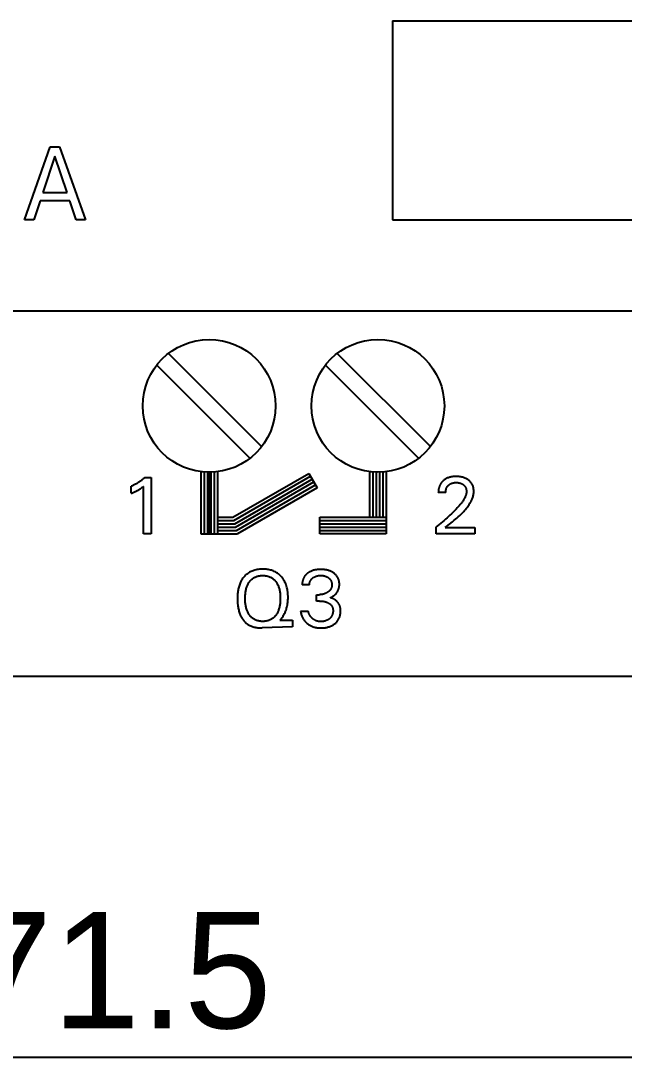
# Model space of a CAD drawing. Extents: x 0 to 420, y 0 to 297.
# Drawn here: x 171.95 to 190.13, y 152.21 to 183.42 of the extents above; entities that cross this region are included whole.
import ezdxf
from ezdxf.enums import TextEntityAlignment as Align

# ---------------------------------------------------------------- set-up
doc = ezdxf.new("R2010")
doc.units = 0
doc.header["$LTSCALE"] = 23.1
doc.layers.add('10000_FRONT', color=7, linetype='CONTINUOUS')
doc.layers.add('10100_DIM_FRONT', color=7, linetype='CONTINUOUS')

msp = doc.modelspace()

# ---------------------------------------------------------------- linework, layer by layer
at = {"layer": '10000_FRONT', "color": 7, "linetype": 'CONTINUOUS'}
for p, q in [((183.148, 183.423), (183.148, 177.423)), ((183.148, 183.423), (204.148, 183.423)), ((172.064, 177.423), (172.84, 179.623)), ((172.84, 179.623), (173.125, 179.623)), ((173.125, 179.623), (173.901, 177.423)), ((172.984, 179.339), (172.622, 178.246)), ((173.347, 178.246), (172.984, 179.339)), ((172.539, 177.996), (172.351, 177.423)), ((173.429, 177.996), (172.539, 177.996)), ((172.622, 178.246), (173.347, 178.246)), ((173.619, 177.423), (173.429, 177.996)), ((172.351, 177.423), (172.064, 177.423)), ((173.901, 177.423), (173.619, 177.423)), ((183.148, 177.423), (204.148, 177.423)), ((207.298, 174.673), (137.798, 174.673)), ((179.207, 170.597), (176.402, 173.402)), ((184.287, 170.597), (181.482, 173.402)), ((176.049, 173.048), (178.853, 170.244)), ((181.129, 173.048), (183.933, 170.244)), ((177.378, 169.838), (177.378, 167.973)), ((177.478, 169.838), (177.478, 167.973)), ((177.578, 169.838), (177.578, 167.973)), ((177.628, 169.838), (177.628, 167.973)), ((177.678, 169.838), (177.678, 167.973)), ((177.778, 169.838), (177.778, 167.973)), ((177.878, 169.838), (177.878, 167.973)), ((182.458, 169.838), (182.458, 168.473)), ((182.558, 169.826), (182.558, 168.473)), ((182.658, 169.826), (182.658, 168.473)), ((182.758, 169.826), (182.758, 168.473)), ((182.858, 169.826), (182.858, 168.473)), ((182.958, 169.838), (182.958, 167.973)), ((175.511, 169.523), (175.494, 169.512)), ((175.527, 169.534), (175.511, 169.523)), ((175.544, 169.546), (175.527, 169.534)), ((175.56, 169.557), (175.544, 169.546)), ((175.577, 169.57), (175.56, 169.557)), ((175.593, 169.582), (175.577, 169.57)), ((175.609, 169.595), (175.593, 169.582)), ((175.624, 169.608), (175.609, 169.595)), ((175.64, 169.621), (175.624, 169.608)), ((175.655, 169.635), (175.64, 169.621)), ((175.67, 169.649), (175.655, 169.635)), ((175.685, 169.663), (175.67, 169.649)), ((175.685, 169.663), (175.878, 169.663)), ((175.878, 169.663), (175.878, 167.973)), ((178.344, 168.473), (180.628, 169.791)), ((178.37, 168.373), (180.678, 169.705)), ((178.397, 168.273), (180.728, 169.618)), ((178.424, 168.173), (180.778, 169.532)), ((180.628, 169.791), (180.878, 169.358)), ((184.621, 169.513), (184.614, 169.504)), ((184.628, 169.521), (184.621, 169.513)), ((184.635, 169.529), (184.628, 169.521)), ((184.642, 169.537), (184.635, 169.529)), ((184.65, 169.545), (184.642, 169.537)), ((184.658, 169.553), (184.65, 169.545)), ((184.665, 169.561), (184.658, 169.553)), ((184.673, 169.568), (184.665, 169.561)), ((184.682, 169.575), (184.673, 169.568)), ((184.688, 169.58), (184.682, 169.575)), ((184.695, 169.586), (184.688, 169.58)), ((184.701, 169.591), (184.695, 169.586)), ((184.722, 169.606), (184.701, 169.591)), ((184.743, 169.619), (184.722, 169.606)), ((184.765, 169.632), (184.743, 169.619)), ((184.788, 169.643), (184.765, 169.632)), ((184.808, 169.652), (184.788, 169.643)), ((184.829, 169.66), (184.808, 169.652)), ((184.85, 169.668), (184.829, 169.66)), ((184.871, 169.674), (184.85, 169.668)), ((184.893, 169.68), (184.871, 169.674)), ((184.915, 169.684), (184.893, 169.68)), ((184.944, 169.689), (184.915, 169.684)), ((184.973, 169.693), (184.944, 169.689)), ((185.002, 169.696), (184.973, 169.693)), ((184.998, 169.51), (185.011, 169.512)), ((185.032, 169.697), (185.002, 169.696)), ((185.011, 169.512), (185.023, 169.513)), ((185.023, 169.513), (185.036, 169.514)), ((185.061, 169.698), (185.032, 169.697)), ((185.036, 169.514), (185.049, 169.515)), ((185.049, 169.515), (185.061, 169.515)), ((185.09, 169.698), (185.061, 169.698)), ((185.061, 169.515), (185.076, 169.515)), ((185.076, 169.515), (185.09, 169.514)), ((185.119, 169.696), (185.09, 169.698)), ((185.09, 169.514), (185.104, 169.513)), ((185.104, 169.513), (185.119, 169.512)), ((185.147, 169.694), (185.119, 169.696)), ((185.176, 169.69), (185.147, 169.694)), ((185.204, 169.686), (185.176, 169.69)), ((185.23, 169.681), (185.204, 169.686)), ((185.255, 169.675), (185.23, 169.681)), ((185.28, 169.668), (185.255, 169.675)), ((185.304, 169.659), (185.28, 169.668)), ((185.328, 169.65), (185.304, 169.659)), ((185.351, 169.64), (185.328, 169.65)), ((185.372, 169.629), (185.351, 169.64)), ((185.393, 169.617), (185.372, 169.629)), ((185.414, 169.604), (185.393, 169.617)), ((185.434, 169.59), (185.414, 169.604)), ((185.45, 169.576), (185.434, 169.59)), ((185.467, 169.562), (185.45, 169.576)), ((185.482, 169.547), (185.467, 169.562)), ((185.497, 169.532), (185.482, 169.547)), ((185.51, 169.515), (185.497, 169.532)), ((185.523, 169.498), (185.51, 169.515)), ((175.296, 169.409), (175.278, 169.402)), ((175.278, 169.19), (175.278, 169.402)), ((175.315, 169.417), (175.296, 169.409)), ((175.299, 169.198), (175.32, 169.206)), ((175.334, 169.425), (175.315, 169.417)), ((175.32, 169.206), (175.341, 169.215)), ((175.352, 169.433), (175.334, 169.425)), ((175.341, 169.215), (175.361, 169.224)), ((175.371, 169.442), (175.352, 169.433)), ((175.361, 169.224), (175.382, 169.233)), ((175.389, 169.451), (175.371, 169.442)), ((175.382, 169.233), (175.397, 169.24)), ((175.407, 169.461), (175.389, 169.451)), ((175.397, 169.24), (175.412, 169.247)), ((175.425, 169.47), (175.407, 169.461)), ((175.412, 169.247), (175.427, 169.255)), ((175.442, 169.48), (175.425, 169.47)), ((175.427, 169.255), (175.442, 169.262)), ((175.46, 169.49), (175.442, 169.48)), ((175.442, 169.262), (175.457, 169.27)), ((175.457, 169.27), (175.472, 169.278)), ((175.477, 169.501), (175.46, 169.49)), ((175.472, 169.278), (175.487, 169.286)), ((175.494, 169.512), (175.477, 169.501)), ((175.487, 169.286), (175.503, 169.295)), ((175.503, 169.295), (175.518, 169.304)), ((175.518, 169.304), (175.533, 169.314)), ((175.533, 169.314), (175.547, 169.323)), ((175.547, 169.323), (175.558, 169.33)), ((175.558, 169.33), (175.569, 169.338)), ((175.569, 169.338), (175.579, 169.345)), ((175.579, 169.345), (175.591, 169.354)), ((175.591, 169.354), (175.602, 169.362)), ((175.602, 169.362), (175.613, 169.371)), ((175.613, 169.371), (175.626, 169.381)), ((175.626, 169.381), (175.638, 169.39)), ((175.638, 169.39), (175.65, 169.4)), ((175.65, 167.973), (175.65, 169.4)), ((178.451, 168.073), (180.828, 169.445)), ((180.878, 169.358), (178.478, 167.973)), ((184.528, 169.237), (184.527, 169.226)), ((184.527, 169.226), (184.527, 169.214)), ((184.748, 169.214), (184.527, 169.214)), ((184.529, 169.261), (184.528, 169.249)), ((184.528, 169.249), (184.528, 169.237)), ((184.53, 169.273), (184.529, 169.261)), ((184.531, 169.285), (184.53, 169.273)), ((184.533, 169.297), (184.531, 169.285)), ((184.535, 169.309), (184.533, 169.297)), ((184.537, 169.321), (184.535, 169.309)), ((184.539, 169.333), (184.537, 169.321)), ((184.542, 169.345), (184.539, 169.333)), ((184.545, 169.357), (184.542, 169.345)), ((184.548, 169.367), (184.545, 169.357)), ((184.551, 169.378), (184.548, 169.367)), ((184.554, 169.388), (184.551, 169.378)), ((184.558, 169.399), (184.554, 169.388)), ((184.562, 169.409), (184.558, 169.399)), ((184.566, 169.419), (184.562, 169.409)), ((184.57, 169.429), (184.566, 169.419)), ((184.575, 169.439), (184.57, 169.429)), ((184.58, 169.449), (184.575, 169.439)), ((184.585, 169.458), (184.58, 169.449)), ((184.59, 169.468), (184.585, 169.458)), ((184.596, 169.477), (184.59, 169.468)), ((184.602, 169.486), (184.596, 169.477)), ((184.608, 169.495), (184.602, 169.486)), ((184.614, 169.504), (184.608, 169.495)), ((184.748, 169.226), (184.749, 169.238)), ((184.748, 169.214), (184.748, 169.226)), ((184.749, 169.251), (184.751, 169.263)), ((184.749, 169.238), (184.749, 169.251)), ((184.751, 169.263), (184.753, 169.276)), ((184.753, 169.276), (184.755, 169.288)), ((184.755, 169.288), (184.758, 169.3)), ((184.758, 169.3), (184.76, 169.311)), ((184.76, 169.311), (184.764, 169.322)), ((184.764, 169.322), (184.767, 169.333)), ((184.767, 169.333), (184.771, 169.343)), ((184.771, 169.343), (184.776, 169.354)), ((184.776, 169.354), (184.781, 169.364)), ((184.781, 169.364), (184.786, 169.374)), ((184.786, 169.374), (184.792, 169.383)), ((184.792, 169.383), (184.798, 169.392)), ((184.798, 169.392), (184.805, 169.401)), ((184.805, 169.401), (184.811, 169.41)), ((184.811, 169.41), (184.819, 169.418)), ((184.819, 169.418), (184.826, 169.426)), ((184.826, 169.426), (184.834, 169.434)), ((184.834, 169.434), (184.842, 169.442)), ((184.842, 169.442), (184.851, 169.449)), ((184.851, 169.449), (184.86, 169.456)), ((184.86, 169.456), (184.869, 169.462)), ((184.869, 169.462), (184.878, 169.468)), ((184.878, 169.468), (184.888, 169.474)), ((184.888, 169.474), (184.898, 169.479)), ((184.898, 169.479), (184.908, 169.484)), ((184.908, 169.484), (184.918, 169.489)), ((184.918, 169.489), (184.929, 169.493)), ((184.929, 169.493), (184.94, 169.497)), ((184.94, 169.497), (184.951, 169.5)), ((184.951, 169.5), (184.962, 169.503)), ((184.962, 169.503), (184.973, 169.506)), ((184.973, 169.506), (184.986, 169.508)), ((184.986, 169.508), (184.998, 169.51)), ((185.119, 169.512), (185.133, 169.51)), ((185.133, 169.51), (185.147, 169.507)), ((185.147, 169.507), (185.158, 169.505)), ((185.158, 169.505), (185.169, 169.502)), ((185.169, 169.502), (185.179, 169.499)), ((185.179, 169.499), (185.19, 169.496)), ((185.19, 169.496), (185.2, 169.493)), ((185.2, 169.493), (185.211, 169.489)), ((185.211, 169.489), (185.221, 169.484)), ((185.221, 169.484), (185.232, 169.479)), ((185.232, 169.479), (185.243, 169.473)), ((185.243, 169.473), (185.253, 169.467)), ((185.253, 169.467), (185.263, 169.461)), ((185.263, 169.461), (185.273, 169.454)), ((185.273, 169.454), (185.283, 169.446)), ((185.283, 169.446), (185.291, 169.439)), ((185.291, 169.439), (185.299, 169.432)), ((185.299, 169.432), (185.307, 169.424)), ((185.307, 169.424), (185.314, 169.416)), ((185.314, 169.416), (185.321, 169.408)), ((185.321, 169.408), (185.328, 169.399)), ((185.328, 169.399), (185.334, 169.39)), ((185.334, 169.39), (185.339, 169.381)), ((185.339, 169.381), (185.345, 169.372)), ((185.345, 169.372), (185.349, 169.362)), ((185.349, 169.362), (185.354, 169.352)), ((185.354, 169.352), (185.358, 169.342)), ((185.358, 169.342), (185.361, 169.331)), ((185.361, 169.331), (185.364, 169.321)), ((185.364, 169.321), (185.367, 169.309)), ((185.367, 169.309), (185.37, 169.297)), ((185.372, 169.205), (185.369, 169.189)), ((185.37, 169.297), (185.372, 169.286)), ((185.372, 169.286), (185.373, 169.274)), ((185.374, 169.221), (185.372, 169.205)), ((185.373, 169.274), (185.374, 169.262)), ((185.374, 169.262), (185.375, 169.25)), ((185.375, 169.25), (185.374, 169.238)), ((185.374, 169.238), (185.374, 169.221)), ((185.535, 169.48), (185.523, 169.498)), ((185.545, 169.462), (185.535, 169.48)), ((185.555, 169.443), (185.545, 169.462)), ((185.563, 169.424), (185.555, 169.443)), ((185.571, 169.404), (185.563, 169.424)), ((185.577, 169.384), (185.571, 169.404)), ((185.583, 169.362), (185.577, 169.384)), ((185.588, 169.339), (185.583, 169.362)), ((185.591, 169.316), (185.588, 169.339)), ((185.593, 169.293), (185.591, 169.316)), ((185.592, 169.195), (185.594, 169.221)), ((185.595, 169.27), (185.593, 169.293)), ((185.594, 169.221), (185.595, 169.247)), ((185.595, 169.247), (185.595, 169.27)), ((175.278, 169.19), (175.299, 169.198)), ((185.225, 168.905), (185.21, 168.885)), ((185.241, 168.926), (185.225, 168.905)), ((185.255, 168.947), (185.241, 168.926)), ((185.27, 168.968), (185.255, 168.947)), ((185.284, 168.99), (185.27, 168.968)), ((185.297, 169.012), (185.284, 168.99)), ((185.31, 169.034), (185.297, 169.012)), ((185.322, 169.057), (185.31, 169.034)), ((185.333, 169.08), (185.322, 169.057)), ((185.34, 169.095), (185.333, 169.08)), ((185.346, 169.11), (185.34, 169.095)), ((185.352, 169.126), (185.346, 169.11)), ((185.357, 169.141), (185.352, 169.126)), ((185.362, 169.157), (185.357, 169.141)), ((185.366, 169.173), (185.362, 169.157)), ((185.369, 169.189), (185.366, 169.173)), ((185.46, 168.856), (185.48, 168.889)), ((185.48, 168.889), (185.499, 168.923)), ((185.499, 168.923), (185.512, 168.946)), ((185.512, 168.946), (185.523, 168.97)), ((185.523, 168.97), (185.534, 168.994)), ((185.534, 168.994), (185.545, 169.018)), ((185.545, 169.018), (185.554, 169.043)), ((185.554, 169.043), (185.563, 169.068)), ((185.563, 169.068), (185.571, 169.093)), ((185.571, 169.093), (185.577, 169.118)), ((185.577, 169.118), (185.583, 169.144)), ((185.583, 169.144), (185.588, 169.17)), ((185.588, 169.17), (185.592, 169.195)), ((184.962, 168.611), (184.92, 168.57)), ((185.003, 168.652), (184.962, 168.611)), ((185.034, 168.684), (185.003, 168.652)), ((185.065, 168.716), (185.034, 168.684)), ((185.095, 168.749), (185.065, 168.716)), ((185.125, 168.782), (185.095, 168.749)), ((185.154, 168.816), (185.125, 168.782)), ((185.182, 168.85), (185.154, 168.816)), ((185.21, 168.885), (185.182, 168.85)), ((185.213, 168.56), (185.24, 168.587)), ((185.24, 168.587), (185.268, 168.615)), ((185.268, 168.615), (185.294, 168.643)), ((185.294, 168.643), (185.32, 168.671)), ((185.32, 168.671), (185.346, 168.7)), ((185.346, 168.7), (185.37, 168.73)), ((185.37, 168.73), (185.394, 168.76)), ((185.394, 168.76), (185.417, 168.792)), ((185.417, 168.792), (185.439, 168.823)), ((185.439, 168.823), (185.46, 168.856)), ((177.878, 168.473), (178.344, 168.473)), ((177.878, 168.373), (178.37, 168.373)), ((177.878, 168.273), (178.397, 168.273)), ((180.958, 167.973), (180.958, 168.473)), ((180.958, 168.473), (182.958, 168.473)), ((180.958, 168.373), (182.958, 168.373)), ((180.958, 168.273), (182.958, 168.273)), ((184.605, 168.291), (184.556, 168.252)), ((184.653, 168.331), (184.605, 168.291)), ((184.699, 168.37), (184.653, 168.331)), ((184.745, 168.409), (184.699, 168.37)), ((184.79, 168.449), (184.745, 168.409)), ((184.835, 168.49), (184.79, 168.449)), ((184.821, 168.229), (184.864, 168.264)), ((184.878, 168.529), (184.835, 168.49)), ((184.864, 168.264), (184.953, 168.335)), ((184.92, 168.57), (184.878, 168.529)), ((184.953, 168.335), (184.997, 168.371)), ((184.997, 168.371), (185.041, 168.408)), ((185.041, 168.408), (185.085, 168.445)), ((185.085, 168.445), (185.128, 168.482)), ((185.128, 168.482), (185.171, 168.521)), ((185.171, 168.521), (185.213, 168.56)), ((175.878, 167.973), (175.65, 167.973)), ((177.378, 167.973), (178.478, 167.973)), ((177.878, 168.173), (178.424, 168.173)), ((177.878, 168.073), (178.451, 168.073)), ((180.958, 168.173), (182.958, 168.173)), ((180.958, 168.073), (182.958, 168.073)), ((182.958, 167.973), (180.958, 167.973)), ((184.507, 168.214), (184.458, 168.176)), ((184.458, 167.973), (184.458, 168.176)), ((185.63, 167.973), (184.458, 167.973)), ((184.556, 168.252), (184.507, 168.214)), ((184.735, 168.158), (184.777, 168.194)), ((184.735, 168.158), (185.63, 168.158)), ((184.777, 168.194), (184.821, 168.229)), ((185.63, 168.158), (185.63, 167.973)), ((178.718, 166.72), (178.697, 166.698)), ((178.74, 166.74), (178.718, 166.72)), ((178.763, 166.759), (178.74, 166.74)), ((178.787, 166.777), (178.763, 166.759)), ((178.811, 166.794), (178.787, 166.777)), ((178.837, 166.81), (178.811, 166.794)), ((178.864, 166.824), (178.837, 166.81)), ((178.891, 166.838), (178.864, 166.824)), ((178.919, 166.85), (178.891, 166.838)), ((178.947, 166.86), (178.919, 166.85)), ((178.976, 166.87), (178.947, 166.86)), ((179.005, 166.878), (178.976, 166.87)), ((179.038, 166.886), (179.005, 166.878)), ((179.071, 166.893), (179.038, 166.886)), ((179.104, 166.898), (179.071, 166.893)), ((179.138, 166.902), (179.104, 166.898)), ((179.111, 166.701), (179.132, 166.705)), ((179.132, 166.705), (179.153, 166.708)), ((179.171, 166.904), (179.138, 166.902)), ((179.153, 166.708), (179.175, 166.711)), ((179.205, 166.906), (179.171, 166.904)), ((179.175, 166.711), (179.196, 166.712)), ((179.196, 166.712), (179.217, 166.713)), ((179.239, 166.906), (179.205, 166.906)), ((179.217, 166.713), (179.239, 166.714)), ((179.273, 166.906), (179.239, 166.906)), ((179.239, 166.714), (179.261, 166.713)), ((179.261, 166.713), (179.282, 166.712)), ((179.306, 166.904), (179.273, 166.906)), ((179.282, 166.712), (179.304, 166.711)), ((179.304, 166.711), (179.325, 166.708)), ((179.339, 166.902), (179.306, 166.904)), ((179.325, 166.708), (179.347, 166.705)), ((179.372, 166.898), (179.339, 166.902)), ((179.347, 166.705), (179.368, 166.701)), ((179.405, 166.893), (179.372, 166.898)), ((179.438, 166.887), (179.405, 166.893)), ((179.471, 166.879), (179.438, 166.887)), ((179.5, 166.871), (179.471, 166.879)), ((179.528, 166.862), (179.5, 166.871)), ((179.556, 166.851), (179.528, 166.862)), ((179.584, 166.84), (179.556, 166.851)), ((179.611, 166.827), (179.584, 166.84)), ((179.637, 166.813), (179.611, 166.827)), ((179.663, 166.797), (179.637, 166.813)), ((179.688, 166.781), (179.663, 166.797)), ((179.711, 166.763), (179.688, 166.781)), ((179.734, 166.745), (179.711, 166.763)), ((179.756, 166.725), (179.734, 166.745)), ((179.777, 166.704), (179.756, 166.725)), ((179.797, 166.683), (179.777, 166.704)), ((180.516, 166.71), (180.509, 166.701)), ((180.523, 166.719), (180.516, 166.71)), ((180.53, 166.727), (180.523, 166.719)), ((180.538, 166.735), (180.53, 166.727)), ((180.546, 166.743), (180.538, 166.735)), ((180.554, 166.751), (180.546, 166.743)), ((180.562, 166.759), (180.554, 166.751)), ((180.571, 166.766), (180.562, 166.759)), ((180.579, 166.773), (180.571, 166.766)), ((180.588, 166.78), (180.579, 166.773)), ((180.597, 166.787), (180.588, 166.78)), ((180.608, 166.795), (180.597, 166.787)), ((180.618, 166.802), (180.608, 166.795)), ((180.63, 166.809), (180.618, 166.802)), ((180.641, 166.816), (180.63, 166.809)), ((180.652, 166.823), (180.641, 166.816)), ((180.664, 166.829), (180.652, 166.823)), ((180.676, 166.835), (180.664, 166.829)), ((180.687, 166.84), (180.676, 166.835)), ((180.707, 166.849), (180.687, 166.84)), ((180.728, 166.857), (180.707, 166.849)), ((180.749, 166.864), (180.728, 166.857)), ((180.771, 166.871), (180.749, 166.864)), ((180.793, 166.876), (180.771, 166.871)), ((180.815, 166.881), (180.793, 166.876)), ((180.837, 166.886), (180.815, 166.881)), ((180.862, 166.89), (180.837, 166.886)), ((180.887, 166.893), (180.862, 166.89)), ((180.87, 166.701), (180.883, 166.704)), ((180.883, 166.704), (180.896, 166.707)), ((180.912, 166.895), (180.887, 166.893)), ((180.896, 166.707), (180.911, 166.71)), ((180.911, 166.71), (180.926, 166.711)), ((180.937, 166.897), (180.912, 166.895)), ((180.926, 166.711), (180.94, 166.713)), ((180.962, 166.898), (180.937, 166.897)), ((180.94, 166.713), (180.955, 166.714)), ((180.955, 166.714), (180.97, 166.715)), ((180.987, 166.898), (180.962, 166.898)), ((180.97, 166.715), (180.985, 166.715)), ((180.985, 166.715), (181, 166.715)), ((181.012, 166.898), (180.987, 166.898)), ((181, 166.715), (181.015, 166.714)), ((181.036, 166.897), (181.012, 166.898)), ((181.015, 166.714), (181.03, 166.713)), ((181.03, 166.713), (181.045, 166.712)), ((181.06, 166.895), (181.036, 166.897)), ((181.045, 166.712), (181.06, 166.71)), ((181.085, 166.893), (181.06, 166.895)), ((181.06, 166.71), (181.075, 166.707)), ((181.075, 166.707), (181.089, 166.704)), ((181.109, 166.89), (181.085, 166.893)), ((181.089, 166.704), (181.102, 166.701)), ((181.133, 166.886), (181.109, 166.89)), ((181.155, 166.882), (181.133, 166.886)), ((181.176, 166.877), (181.155, 166.882)), ((181.198, 166.872), (181.176, 166.877)), ((181.219, 166.866), (181.198, 166.872)), ((181.24, 166.859), (181.219, 166.866)), ((181.261, 166.851), (181.24, 166.859)), ((181.28, 166.843), (181.261, 166.851)), ((181.299, 166.834), (181.28, 166.843)), ((181.318, 166.825), (181.299, 166.834)), ((181.336, 166.814), (181.318, 166.825)), ((181.354, 166.804), (181.336, 166.814)), ((181.372, 166.792), (181.354, 166.804)), ((181.385, 166.782), (181.372, 166.792)), ((181.399, 166.772), (181.385, 166.782)), ((181.412, 166.761), (181.399, 166.772)), ((181.424, 166.749), (181.412, 166.761)), ((181.437, 166.738), (181.424, 166.749)), ((181.448, 166.725), (181.437, 166.738)), ((181.459, 166.713), (181.448, 166.725)), ((181.47, 166.699), (181.459, 166.713)), ((178.526, 166.396), (178.518, 166.366)), ((178.536, 166.425), (178.526, 166.396)), ((178.546, 166.454), (178.536, 166.425)), ((178.558, 166.483), (178.546, 166.454)), ((178.569, 166.509), (178.558, 166.483)), ((178.582, 166.534), (178.569, 166.509)), ((178.595, 166.559), (178.582, 166.534)), ((178.61, 166.584), (178.595, 166.559)), ((178.625, 166.607), (178.61, 166.584)), ((178.641, 166.631), (178.625, 166.607)), ((178.658, 166.653), (178.641, 166.631)), ((178.677, 166.676), (178.658, 166.653)), ((178.697, 166.698), (178.677, 166.676)), ((178.761, 166.371), (178.769, 166.393)), ((178.769, 166.393), (178.779, 166.416)), ((178.779, 166.416), (178.789, 166.438)), ((178.789, 166.438), (178.8, 166.46)), ((178.8, 166.46), (178.812, 166.481)), ((178.812, 166.481), (178.825, 166.502)), ((178.825, 166.502), (178.836, 166.518)), ((178.836, 166.518), (178.848, 166.534)), ((178.848, 166.534), (178.86, 166.55)), ((178.86, 166.55), (178.873, 166.565)), ((178.873, 166.565), (178.887, 166.58)), ((178.887, 166.58), (178.901, 166.594)), ((178.901, 166.594), (178.916, 166.607)), ((178.916, 166.607), (178.931, 166.619)), ((178.931, 166.619), (178.947, 166.631)), ((178.947, 166.631), (178.963, 166.642)), ((178.963, 166.642), (178.98, 166.652)), ((178.98, 166.652), (178.997, 166.661)), ((178.997, 166.661), (179.015, 166.669)), ((179.015, 166.669), (179.033, 166.677)), ((179.033, 166.677), (179.051, 166.684)), ((179.051, 166.684), (179.069, 166.69)), ((179.069, 166.69), (179.09, 166.696)), ((179.09, 166.696), (179.111, 166.701)), ((179.368, 166.701), (179.389, 166.696)), ((179.389, 166.696), (179.409, 166.69)), ((179.409, 166.69), (179.428, 166.684)), ((179.428, 166.684), (179.446, 166.677)), ((179.446, 166.677), (179.464, 166.669)), ((179.464, 166.669), (179.482, 166.661)), ((179.482, 166.661), (179.499, 166.652)), ((179.499, 166.652), (179.516, 166.642)), ((179.516, 166.642), (179.532, 166.631)), ((179.532, 166.631), (179.548, 166.619)), ((179.548, 166.619), (179.564, 166.607)), ((179.564, 166.607), (179.578, 166.594)), ((179.578, 166.594), (179.593, 166.58)), ((179.593, 166.58), (179.606, 166.565)), ((179.606, 166.565), (179.619, 166.55)), ((179.619, 166.55), (179.632, 166.534)), ((179.632, 166.534), (179.644, 166.518)), ((179.644, 166.518), (179.655, 166.502)), ((179.655, 166.502), (179.667, 166.481)), ((179.667, 166.481), (179.679, 166.46)), ((179.679, 166.46), (179.69, 166.438)), ((179.69, 166.438), (179.7, 166.416)), ((179.7, 166.416), (179.71, 166.393)), ((179.71, 166.393), (179.718, 166.371)), ((179.816, 166.661), (179.797, 166.683)), ((179.836, 166.635), (179.816, 166.661)), ((179.856, 166.608), (179.836, 166.635)), ((179.873, 166.58), (179.856, 166.608)), ((179.89, 166.551), (179.873, 166.58)), ((179.905, 166.522), (179.89, 166.551)), ((179.919, 166.492), (179.905, 166.522)), ((179.933, 166.459), (179.919, 166.492)), ((179.945, 166.426), (179.933, 166.459)), ((179.956, 166.392), (179.945, 166.426)), ((179.966, 166.358), (179.956, 166.392)), ((180.428, 166.466), (180.427, 166.454)), ((180.427, 166.454), (180.427, 166.442)), ((180.427, 166.442), (180.427, 166.43)), ((180.647, 166.43), (180.427, 166.43)), ((180.43, 166.49), (180.428, 166.478)), ((180.428, 166.478), (180.428, 166.466)), ((180.431, 166.502), (180.43, 166.49)), ((180.433, 166.514), (180.431, 166.502)), ((180.435, 166.526), (180.433, 166.514)), ((180.437, 166.538), (180.435, 166.526)), ((180.44, 166.55), (180.437, 166.538)), ((180.443, 166.562), (180.44, 166.55)), ((180.446, 166.573), (180.443, 166.562)), ((180.449, 166.584), (180.446, 166.573)), ((180.453, 166.595), (180.449, 166.584)), ((180.456, 166.605), (180.453, 166.595)), ((180.46, 166.615), (180.456, 166.605)), ((180.465, 166.625), (180.46, 166.615)), ((180.469, 166.635), (180.465, 166.625)), ((180.474, 166.645), (180.469, 166.635)), ((180.479, 166.655), (180.474, 166.645)), ((180.485, 166.665), (180.479, 166.655)), ((180.49, 166.674), (180.485, 166.665)), ((180.496, 166.683), (180.49, 166.674)), ((180.502, 166.692), (180.496, 166.683)), ((180.509, 166.701), (180.502, 166.692)), ((180.647, 166.443), (180.648, 166.455)), ((180.647, 166.43), (180.647, 166.443)), ((180.648, 166.455), (180.649, 166.467)), ((180.649, 166.467), (180.651, 166.479)), ((180.651, 166.479), (180.653, 166.491)), ((180.653, 166.491), (180.656, 166.503)), ((180.656, 166.503), (180.659, 166.515)), ((180.659, 166.515), (180.663, 166.526)), ((180.663, 166.526), (180.667, 166.537)), ((180.667, 166.537), (180.671, 166.547)), ((180.671, 166.547), (180.676, 166.558)), ((180.676, 166.558), (180.681, 166.568)), ((180.681, 166.568), (180.687, 166.577)), ((180.687, 166.577), (180.694, 166.587)), ((180.694, 166.587), (180.7, 166.595)), ((180.7, 166.595), (180.706, 166.603)), ((180.706, 166.603), (180.713, 166.611)), ((180.713, 166.611), (180.72, 166.618)), ((180.72, 166.618), (180.727, 166.625)), ((180.727, 166.625), (180.735, 166.632)), ((180.735, 166.632), (180.743, 166.639)), ((180.743, 166.639), (180.751, 166.645)), ((180.751, 166.645), (180.762, 166.653)), ((180.762, 166.653), (180.772, 166.66)), ((180.772, 166.66), (180.784, 166.666)), ((180.784, 166.666), (180.795, 166.673)), ((180.795, 166.673), (180.806, 166.678)), ((180.806, 166.678), (180.818, 166.684)), ((180.818, 166.684), (180.831, 166.689)), ((180.831, 166.689), (180.844, 166.693)), ((180.844, 166.693), (180.857, 166.698)), ((180.857, 166.698), (180.87, 166.701)), ((181.102, 166.701), (181.115, 166.698)), ((181.115, 166.698), (181.128, 166.693)), ((181.128, 166.693), (181.141, 166.689)), ((181.141, 166.689), (181.154, 166.684)), ((181.154, 166.684), (181.166, 166.678)), ((181.166, 166.678), (181.177, 166.673)), ((181.177, 166.673), (181.189, 166.666)), ((181.189, 166.666), (181.2, 166.66)), ((181.2, 166.66), (181.211, 166.653)), ((181.211, 166.653), (181.221, 166.645)), ((181.221, 166.645), (181.229, 166.639)), ((181.229, 166.639), (181.237, 166.632)), ((181.237, 166.632), (181.244, 166.625)), ((181.244, 166.625), (181.251, 166.618)), ((181.251, 166.618), (181.258, 166.611)), ((181.258, 166.611), (181.265, 166.603)), ((181.265, 166.603), (181.271, 166.595)), ((181.271, 166.595), (181.277, 166.587)), ((181.277, 166.587), (181.283, 166.579)), ((181.283, 166.579), (181.288, 166.57)), ((181.288, 166.57), (181.293, 166.561)), ((181.293, 166.561), (181.297, 166.552)), ((181.297, 166.552), (181.301, 166.543)), ((181.301, 166.543), (181.305, 166.534)), ((181.305, 166.534), (181.308, 166.524)), ((181.308, 166.524), (181.311, 166.515)), ((181.311, 166.515), (181.314, 166.503)), ((181.314, 166.503), (181.317, 166.49)), ((181.317, 166.49), (181.319, 166.478)), ((181.319, 166.478), (181.32, 166.466)), ((181.32, 166.393), (181.319, 166.385)), ((181.32, 166.466), (181.322, 166.453)), ((181.321, 166.402), (181.32, 166.393)), ((181.322, 166.419), (181.321, 166.411)), ((181.321, 166.411), (181.321, 166.402)), ((181.322, 166.453), (181.322, 166.441)), ((181.322, 166.441), (181.322, 166.428)), ((181.322, 166.428), (181.322, 166.419)), ((181.481, 166.684), (181.47, 166.699)), ((181.491, 166.669), (181.481, 166.684)), ((181.5, 166.653), (181.491, 166.669)), ((181.508, 166.637), (181.5, 166.653)), ((181.516, 166.62), (181.508, 166.637)), ((181.523, 166.603), (181.516, 166.62)), ((181.529, 166.585), (181.523, 166.603)), ((181.534, 166.569), (181.529, 166.585)), ((181.538, 166.552), (181.534, 166.569)), ((181.541, 166.535), (181.538, 166.552)), ((181.544, 166.518), (181.541, 166.535)), ((181.543, 166.376), (181.546, 166.394)), ((181.546, 166.501), (181.544, 166.518)), ((181.548, 166.484), (181.546, 166.501)), ((181.546, 166.394), (181.547, 166.413)), ((181.547, 166.413), (181.548, 166.431)), ((181.548, 166.467), (181.548, 166.484)), ((181.549, 166.45), (181.548, 166.467)), ((181.548, 166.431), (181.549, 166.45)), ((178.479, 166.103), (178.478, 166.068)), ((178.481, 166.137), (178.479, 166.103)), ((178.484, 166.172), (178.481, 166.137)), ((178.488, 166.207), (178.484, 166.172)), ((178.492, 166.241), (178.488, 166.207)), ((178.498, 166.276), (178.492, 166.241)), ((178.503, 166.306), (178.498, 166.276)), ((178.51, 166.336), (178.503, 166.306)), ((178.518, 166.366), (178.51, 166.336)), ((178.71, 166.061), (178.711, 166.092)), ((178.711, 166.092), (178.713, 166.122)), ((178.713, 166.122), (178.716, 166.153)), ((178.716, 166.153), (178.719, 166.183)), ((178.719, 166.183), (178.723, 166.213)), ((178.723, 166.213), (178.727, 166.24)), ((178.727, 166.24), (178.732, 166.267)), ((178.732, 166.267), (178.738, 166.293)), ((178.738, 166.293), (178.745, 166.319)), ((178.745, 166.319), (178.752, 166.345)), ((178.752, 166.345), (178.761, 166.371)), ((179.718, 166.371), (179.727, 166.345)), ((179.727, 166.345), (179.734, 166.319)), ((179.734, 166.319), (179.741, 166.293)), ((179.741, 166.293), (179.747, 166.267)), ((179.747, 166.267), (179.752, 166.24)), ((179.752, 166.24), (179.756, 166.213)), ((179.756, 166.213), (179.761, 166.183)), ((179.761, 166.183), (179.764, 166.153)), ((179.764, 166.153), (179.766, 166.122)), ((179.766, 166.122), (179.768, 166.092)), ((179.768, 166.092), (179.769, 166.061)), ((179.974, 166.323), (179.966, 166.358)), ((179.981, 166.288), (179.974, 166.323)), ((179.988, 166.249), (179.981, 166.288)), ((179.993, 166.209), (179.988, 166.249)), ((179.997, 166.17), (179.993, 166.209)), ((180, 166.13), (179.997, 166.17)), ((180.001, 166.09), (180, 166.13)), ((180.002, 166.05), (180.001, 166.09)), ((180.861, 165.946), (180.861, 166.137)), ((180.861, 166.137), (180.937, 166.137)), ((180.95, 166.137), (180.937, 166.137)), ((180.963, 166.137), (180.95, 166.137)), ((180.977, 166.138), (180.963, 166.137)), ((180.99, 166.139), (180.977, 166.138)), ((181.003, 166.14), (180.99, 166.139)), ((181.017, 166.142), (181.003, 166.14)), ((181.03, 166.144), (181.017, 166.142)), ((181.042, 166.147), (181.03, 166.144)), ((181.055, 166.15), (181.042, 166.147)), ((181.067, 166.153), (181.055, 166.15)), ((181.079, 166.156), (181.067, 166.153)), ((181.092, 166.16), (181.079, 166.156)), ((181.104, 166.164), (181.092, 166.16)), ((181.115, 166.168), (181.104, 166.164)), ((181.127, 166.173), (181.115, 166.168)), ((181.138, 166.178), (181.127, 166.173)), ((181.15, 166.183), (181.138, 166.178)), ((181.161, 166.189), (181.15, 166.183)), ((181.172, 166.195), (181.161, 166.189)), ((181.183, 166.201), (181.172, 166.195)), ((181.193, 166.208), (181.183, 166.201)), ((181.201, 166.213), (181.193, 166.208)), ((181.209, 166.218), (181.201, 166.213)), ((181.217, 166.224), (181.209, 166.218)), ((181.224, 166.23), (181.217, 166.224)), ((181.231, 166.236), (181.224, 166.23)), ((181.238, 166.242), (181.231, 166.236)), ((181.245, 166.248), (181.238, 166.242)), ((181.252, 166.255), (181.245, 166.248)), ((181.259, 166.262), (181.252, 166.255)), ((181.265, 166.269), (181.259, 166.262)), ((181.27, 166.276), (181.265, 166.269)), ((181.276, 166.282), (181.27, 166.276)), ((181.28, 166.289), (181.276, 166.282)), ((181.285, 166.297), (181.28, 166.289)), ((181.29, 166.304), (181.285, 166.297)), ((181.294, 166.311), (181.29, 166.304)), ((181.298, 166.319), (181.294, 166.311)), ((181.301, 166.327), (181.298, 166.319)), ((181.305, 166.335), (181.301, 166.327)), ((181.308, 166.343), (181.305, 166.335)), ((181.311, 166.351), (181.308, 166.343)), ((181.313, 166.359), (181.311, 166.351)), ((181.315, 166.368), (181.313, 166.359)), ((181.317, 166.376), (181.315, 166.368)), ((181.319, 166.385), (181.317, 166.376)), ((181.327, 166.072), (181.341, 166.08)), ((181.341, 166.08), (181.354, 166.089)), ((181.354, 166.089), (181.368, 166.098)), ((181.368, 166.098), (181.381, 166.107)), ((181.381, 166.107), (181.393, 166.117)), ((181.393, 166.117), (181.407, 166.129)), ((181.407, 166.129), (181.421, 166.141)), ((181.421, 166.141), (181.434, 166.154)), ((181.434, 166.154), (181.446, 166.167)), ((181.446, 166.167), (181.458, 166.181)), ((181.458, 166.181), (181.469, 166.196)), ((181.469, 166.196), (181.48, 166.21)), ((181.48, 166.21), (181.489, 166.225)), ((181.489, 166.225), (181.498, 166.24)), ((181.498, 166.24), (181.506, 166.256)), ((181.506, 166.256), (181.513, 166.272)), ((181.513, 166.272), (181.52, 166.288)), ((181.52, 166.288), (181.526, 166.305)), ((181.526, 166.305), (181.531, 166.321)), ((181.531, 166.321), (181.536, 166.339)), ((181.536, 166.339), (181.54, 166.357)), ((181.54, 166.357), (181.543, 166.376)), ((178.478, 166.068), (178.478, 166.033)), ((178.478, 166.033), (178.478, 165.992)), ((178.478, 165.992), (178.479, 165.951)), ((178.479, 165.951), (178.481, 165.91)), ((178.481, 165.91), (178.484, 165.869)), ((178.484, 165.869), (178.489, 165.828)), ((178.489, 165.828), (178.494, 165.787)), ((178.494, 165.787), (178.499, 165.757)), ((178.71, 166.03), (178.71, 166.061)), ((178.71, 165.999), (178.71, 166.03)), ((178.711, 165.968), (178.71, 165.999)), ((178.713, 165.937), (178.711, 165.968)), ((178.715, 165.906), (178.713, 165.937)), ((178.719, 165.875), (178.715, 165.906)), ((178.723, 165.844), (178.719, 165.875)), ((178.727, 165.817), (178.723, 165.844)), ((178.732, 165.79), (178.727, 165.817)), ((178.738, 165.764), (178.732, 165.79)), ((179.747, 165.79), (179.742, 165.763)), ((179.752, 165.817), (179.747, 165.79)), ((179.757, 165.844), (179.752, 165.817)), ((179.761, 165.875), (179.757, 165.844)), ((179.764, 165.906), (179.761, 165.875)), ((179.766, 165.937), (179.764, 165.906)), ((179.768, 165.968), (179.766, 165.937)), ((179.769, 165.999), (179.768, 165.968)), ((179.769, 166.061), (179.769, 166.03)), ((179.769, 166.03), (179.769, 165.999)), ((179.969, 165.763), (179.976, 165.796)), ((179.976, 165.796), (179.983, 165.831)), ((179.983, 165.831), (179.989, 165.868)), ((179.989, 165.868), (179.994, 165.904)), ((179.994, 165.904), (179.997, 165.94)), ((179.997, 165.94), (180, 165.977)), ((180, 165.977), (180.001, 166.013)), ((180.001, 166.013), (180.002, 166.05)), ((180.954, 165.946), (180.861, 165.946)), ((180.954, 165.946), (180.97, 165.946)), ((180.97, 165.946), (180.987, 165.945)), ((180.987, 165.945), (181.004, 165.945)), ((181.004, 165.945), (181.021, 165.943)), ((181.021, 165.943), (181.037, 165.942)), ((181.037, 165.942), (181.054, 165.939)), ((181.054, 165.939), (181.069, 165.937)), ((181.069, 165.937), (181.084, 165.934)), ((181.084, 165.934), (181.099, 165.931)), ((181.099, 165.931), (181.114, 165.928)), ((181.114, 165.928), (181.129, 165.924)), ((181.129, 165.924), (181.144, 165.919)), ((181.144, 165.919), (181.157, 165.915)), ((181.157, 165.915), (181.17, 165.91)), ((181.17, 165.91), (181.184, 165.905)), ((181.184, 165.905), (181.197, 165.899)), ((181.197, 165.899), (181.21, 165.893)), ((181.21, 165.893), (181.222, 165.886)), ((181.222, 165.886), (181.231, 165.881)), ((181.231, 165.881), (181.24, 165.875)), ((181.24, 165.875), (181.249, 165.869)), ((181.249, 165.869), (181.258, 165.863)), ((181.258, 165.863), (181.266, 165.857)), ((181.266, 165.857), (181.274, 165.85)), ((181.269, 166.043), (181.284, 166.049)), ((181.28, 166.04), (181.269, 166.043)), ((181.274, 165.85), (181.282, 165.843)), ((181.29, 166.038), (181.28, 166.04)), ((181.282, 165.843), (181.29, 165.836)), ((181.284, 166.049), (181.299, 166.056)), ((181.3, 166.035), (181.29, 166.038)), ((181.29, 165.836), (181.297, 165.828)), ((181.297, 165.828), (181.304, 165.82)), ((181.299, 166.056), (181.313, 166.064)), ((181.311, 166.032), (181.3, 166.035)), ((181.304, 165.82), (181.311, 165.811)), ((181.321, 166.029), (181.311, 166.032)), ((181.311, 165.811), (181.317, 165.802)), ((181.313, 166.064), (181.327, 166.072)), ((181.317, 165.802), (181.323, 165.793)), ((181.331, 166.025), (181.321, 166.029)), ((181.323, 165.793), (181.329, 165.784)), ((181.329, 165.784), (181.334, 165.774)), ((181.341, 166.021), (181.331, 166.025)), ((181.334, 165.774), (181.338, 165.764)), ((181.351, 166.017), (181.341, 166.021)), ((181.361, 166.012), (181.351, 166.017)), ((181.371, 166.007), (181.361, 166.012)), ((181.38, 166.002), (181.371, 166.007)), ((181.39, 165.997), (181.38, 166.002)), ((181.4, 165.991), (181.39, 165.997)), ((181.409, 165.986), (181.4, 165.991)), ((181.418, 165.98), (181.409, 165.986)), ((181.427, 165.973), (181.418, 165.98)), ((181.436, 165.967), (181.427, 165.973)), ((181.445, 165.96), (181.436, 165.967)), ((181.452, 165.954), (181.445, 165.96)), ((181.46, 165.947), (181.452, 165.954)), ((181.467, 165.94), (181.46, 165.947)), ((181.475, 165.933), (181.467, 165.94)), ((181.482, 165.926), (181.475, 165.933)), ((181.489, 165.919), (181.482, 165.926)), ((181.495, 165.911), (181.489, 165.919)), ((181.502, 165.904), (181.495, 165.911)), ((181.508, 165.896), (181.502, 165.904)), ((181.514, 165.888), (181.508, 165.896)), ((181.52, 165.88), (181.514, 165.888)), ((181.526, 165.872), (181.52, 165.88)), ((181.531, 165.863), (181.526, 165.872)), ((181.536, 165.855), (181.531, 165.863)), ((181.541, 165.846), (181.536, 165.855)), ((181.545, 165.837), (181.541, 165.846)), ((181.55, 165.828), (181.545, 165.837)), ((181.554, 165.819), (181.55, 165.828)), ((181.558, 165.81), (181.554, 165.819)), ((181.561, 165.8), (181.558, 165.81)), ((181.564, 165.79), (181.561, 165.8)), ((181.567, 165.78), (181.564, 165.79)), ((181.57, 165.77), (181.567, 165.78)), ((181.573, 165.76), (181.57, 165.77)), ((178.499, 165.757), (178.504, 165.727)), ((178.504, 165.727), (178.51, 165.697)), ((178.51, 165.697), (178.517, 165.667)), ((178.517, 165.667), (178.525, 165.637)), ((178.525, 165.637), (178.534, 165.608)), ((178.534, 165.608), (178.543, 165.579)), ((178.543, 165.579), (178.553, 165.553)), ((178.553, 165.553), (178.563, 165.528)), ((178.563, 165.528), (178.574, 165.504)), ((178.574, 165.504), (178.585, 165.479)), ((178.585, 165.479), (178.598, 165.455)), ((178.598, 165.455), (178.611, 165.432)), ((178.744, 165.737), (178.738, 165.764)), ((178.752, 165.711), (178.744, 165.737)), ((178.76, 165.685), (178.752, 165.711)), ((178.768, 165.661), (178.76, 165.685)), ((178.777, 165.639), (178.768, 165.661)), ((178.787, 165.616), (178.777, 165.639)), ((178.798, 165.594), (178.787, 165.616)), ((178.81, 165.572), (178.798, 165.594)), ((178.822, 165.551), (178.81, 165.572)), ((178.826, 165.545), (178.822, 165.551)), ((178.836, 165.529), (178.826, 165.545)), ((178.848, 165.513), (178.836, 165.529)), ((178.86, 165.498), (178.848, 165.513)), ((178.872, 165.483), (178.86, 165.498)), ((178.885, 165.469), (178.872, 165.483)), ((178.899, 165.455), (178.885, 165.469)), ((178.914, 165.442), (178.899, 165.455)), ((179.581, 165.456), (179.566, 165.442)), ((179.595, 165.47), (179.581, 165.456)), ((179.609, 165.485), (179.595, 165.47)), ((179.622, 165.501), (179.609, 165.485)), ((179.634, 165.517), (179.622, 165.501)), ((179.646, 165.534), (179.634, 165.517)), ((179.657, 165.551), (179.646, 165.534)), ((179.67, 165.572), (179.657, 165.551)), ((179.681, 165.594), (179.67, 165.572)), ((179.692, 165.616), (179.681, 165.594)), ((179.702, 165.638), (179.692, 165.616)), ((179.711, 165.661), (179.702, 165.638)), ((179.719, 165.684), (179.711, 165.661)), ((179.728, 165.71), (179.719, 165.684)), ((179.735, 165.736), (179.728, 165.71)), ((179.742, 165.763), (179.735, 165.736)), ((179.815, 165.436), (179.834, 165.462)), ((179.834, 165.462), (179.852, 165.489)), ((179.852, 165.489), (179.869, 165.517)), ((179.869, 165.517), (179.886, 165.545)), ((179.886, 165.545), (179.9, 165.574)), ((179.9, 165.574), (179.915, 165.605)), ((179.915, 165.605), (179.928, 165.635)), ((179.928, 165.635), (179.94, 165.667)), ((179.94, 165.667), (179.951, 165.698)), ((179.951, 165.698), (179.96, 165.731)), ((179.96, 165.731), (179.969, 165.763)), ((180.379, 165.637), (180.383, 165.612)), ((180.379, 165.637), (180.611, 165.637)), ((180.383, 165.612), (180.388, 165.588)), ((180.388, 165.588), (180.394, 165.564)), ((180.394, 165.564), (180.401, 165.54)), ((180.401, 165.54), (180.408, 165.516)), ((180.408, 165.516), (180.417, 165.493)), ((180.417, 165.493), (180.426, 165.471)), ((180.426, 165.471), (180.436, 165.45)), ((180.615, 165.624), (180.611, 165.637)), ((180.618, 165.611), (180.615, 165.624)), ((180.622, 165.598), (180.618, 165.611)), ((180.627, 165.586), (180.622, 165.598)), ((180.632, 165.574), (180.627, 165.586)), ((180.637, 165.561), (180.632, 165.574)), ((180.642, 165.549), (180.637, 165.561)), ((180.647, 165.539), (180.642, 165.549)), ((180.652, 165.53), (180.647, 165.539)), ((180.657, 165.52), (180.652, 165.53)), ((180.662, 165.511), (180.657, 165.52)), ((180.668, 165.502), (180.662, 165.511)), ((180.673, 165.492), (180.668, 165.502)), ((180.679, 165.484), (180.673, 165.492)), ((180.686, 165.475), (180.679, 165.484)), ((180.693, 165.465), (180.686, 165.475)), ((180.701, 165.456), (180.693, 165.465)), ((180.708, 165.447), (180.701, 165.456)), ((181.296, 165.462), (181.289, 165.453)), ((181.303, 165.471), (181.296, 165.462)), ((181.309, 165.481), (181.303, 165.471)), ((181.315, 165.49), (181.309, 165.481)), ((181.32, 165.5), (181.315, 165.49)), ((181.325, 165.511), (181.32, 165.5)), ((181.33, 165.521), (181.325, 165.511)), ((181.334, 165.532), (181.33, 165.521)), ((181.338, 165.543), (181.334, 165.532)), ((181.338, 165.764), (181.342, 165.754)), ((181.342, 165.553), (181.338, 165.543)), ((181.342, 165.754), (181.345, 165.745)), ((181.345, 165.565), (181.342, 165.553)), ((181.345, 165.745), (181.348, 165.735)), ((181.348, 165.577), (181.345, 165.565)), ((181.348, 165.735), (181.351, 165.725)), ((181.351, 165.589), (181.348, 165.577)), ((181.351, 165.725), (181.353, 165.715)), ((181.353, 165.601), (181.351, 165.589)), ((181.353, 165.715), (181.354, 165.705)), ((181.355, 165.614), (181.353, 165.601)), ((181.354, 165.705), (181.355, 165.695)), ((181.355, 165.695), (181.356, 165.685)), ((181.356, 165.626), (181.355, 165.614)), ((181.356, 165.685), (181.357, 165.674)), ((181.357, 165.639), (181.356, 165.626)), ((181.357, 165.674), (181.357, 165.664)), ((181.357, 165.664), (181.357, 165.652)), ((181.357, 165.652), (181.357, 165.639)), ((181.552, 165.453), (181.559, 165.472)), ((181.559, 165.472), (181.565, 165.492)), ((181.565, 165.492), (181.57, 165.513)), ((181.57, 165.513), (181.575, 165.535)), ((181.575, 165.75), (181.573, 165.76)), ((181.577, 165.74), (181.575, 165.75)), ((181.575, 165.535), (181.579, 165.557)), ((181.58, 165.722), (181.577, 165.74)), ((181.579, 165.557), (181.582, 165.58)), ((181.582, 165.703), (181.58, 165.722)), ((181.583, 165.685), (181.582, 165.703)), ((181.582, 165.58), (181.584, 165.602)), ((181.584, 165.666), (181.583, 165.685)), ((181.585, 165.647), (181.584, 165.666)), ((181.584, 165.602), (181.585, 165.625)), ((181.585, 165.625), (181.585, 165.647)), ((178.611, 165.432), (178.626, 165.409)), ((178.626, 165.409), (178.64, 165.387)), ((178.64, 165.387), (178.656, 165.367)), ((178.656, 165.367), (178.672, 165.347)), ((178.672, 165.347), (178.689, 165.327)), ((178.689, 165.327), (178.707, 165.309)), ((178.707, 165.309), (178.726, 165.291)), ((178.726, 165.291), (178.746, 165.274)), ((178.746, 165.274), (178.766, 165.258)), ((178.766, 165.258), (178.787, 165.243)), ((178.787, 165.243), (178.809, 165.23)), ((178.809, 165.23), (178.832, 165.217)), ((178.832, 165.217), (178.855, 165.205)), ((178.855, 165.205), (178.878, 165.194)), ((178.878, 165.194), (178.902, 165.184)), ((178.902, 165.184), (178.927, 165.176)), ((178.928, 165.429), (178.914, 165.442)), ((178.927, 165.176), (178.951, 165.168)), ((178.944, 165.417), (178.928, 165.429)), ((178.96, 165.406), (178.944, 165.417)), ((178.951, 165.168), (178.979, 165.16)), ((178.977, 165.396), (178.96, 165.406)), ((178.995, 165.386), (178.977, 165.396)), ((178.979, 165.16), (179.008, 165.154)), ((179.012, 165.378), (178.995, 165.386)), ((179.008, 165.154), (179.036, 165.149)), ((179.03, 165.37), (179.012, 165.378)), ((179.049, 165.362), (179.03, 165.37)), ((179.036, 165.149), (179.065, 165.145)), ((179.067, 165.356), (179.049, 165.362)), ((179.065, 165.145), (179.094, 165.142)), ((179.088, 165.35), (179.067, 165.356)), ((179.109, 165.345), (179.088, 165.35)), ((179.094, 165.142), (179.123, 165.139)), ((179.131, 165.341), (179.109, 165.345)), ((179.152, 165.337), (179.131, 165.341)), ((179.174, 165.335), (179.152, 165.337)), ((179.195, 165.333), (179.174, 165.335)), ((179.217, 165.332), (179.195, 165.333)), ((179.239, 165.332), (179.217, 165.332)), ((180.132, 165.173), (179.222, 165.138)), ((179.261, 165.332), (179.239, 165.332)), ((179.283, 165.333), (179.261, 165.332)), ((179.304, 165.335), (179.283, 165.333)), ((179.326, 165.337), (179.304, 165.335)), ((179.347, 165.341), (179.326, 165.337)), ((179.369, 165.345), (179.347, 165.341)), ((179.39, 165.35), (179.369, 165.345)), ((179.411, 165.356), (179.39, 165.35)), ((179.43, 165.362), (179.411, 165.356)), ((179.448, 165.37), (179.43, 165.362)), ((179.466, 165.378), (179.448, 165.37)), ((179.484, 165.386), (179.466, 165.378)), ((179.501, 165.396), (179.484, 165.386)), ((179.518, 165.406), (179.501, 165.396)), ((179.534, 165.417), (179.518, 165.406)), ((179.55, 165.429), (179.534, 165.417)), ((179.566, 165.442), (179.55, 165.429)), ((179.774, 165.386), (179.756, 165.365)), ((179.756, 165.365), (180.132, 165.365)), ((179.774, 165.386), (179.795, 165.411)), ((179.795, 165.411), (179.815, 165.436)), ((180.132, 165.365), (180.132, 165.173)), ((180.436, 165.45), (180.447, 165.43)), ((180.447, 165.43), (180.459, 165.409)), ((180.459, 165.409), (180.471, 165.39)), ((180.471, 165.39), (180.484, 165.371)), ((180.484, 165.371), (180.498, 165.352)), ((180.498, 165.352), (180.513, 165.334)), ((180.513, 165.334), (180.529, 165.317)), ((180.529, 165.317), (180.545, 165.301)), ((180.545, 165.301), (180.562, 165.285)), ((180.562, 165.285), (180.58, 165.27)), ((180.58, 165.27), (180.598, 165.255)), ((180.598, 165.255), (180.617, 165.241)), ((180.617, 165.241), (180.637, 165.228)), ((180.637, 165.228), (180.657, 165.216)), ((180.657, 165.216), (180.677, 165.205)), ((180.677, 165.205), (180.698, 165.194)), ((180.698, 165.194), (180.719, 165.185)), ((180.717, 165.438), (180.708, 165.447)), ((180.725, 165.43), (180.717, 165.438)), ((180.719, 165.185), (180.741, 165.176)), ((180.734, 165.422), (180.725, 165.43)), ((180.743, 165.414), (180.734, 165.422)), ((180.741, 165.176), (180.763, 165.168)), ((180.751, 165.407), (180.743, 165.414)), ((180.759, 165.4), (180.751, 165.407)), ((180.768, 165.394), (180.759, 165.4)), ((180.763, 165.168), (180.786, 165.161)), ((180.777, 165.387), (180.768, 165.394)), ((180.786, 165.381), (180.777, 165.387)), ((180.795, 165.376), (180.786, 165.381)), ((180.786, 165.161), (180.809, 165.154)), ((180.804, 165.37), (180.795, 165.376)), ((180.814, 165.365), (180.804, 165.37)), ((180.809, 165.154), (180.832, 165.149)), ((180.823, 165.361), (180.814, 165.365)), ((180.833, 165.356), (180.823, 165.361)), ((180.832, 165.149), (180.856, 165.144)), ((180.843, 165.352), (180.833, 165.356)), ((180.853, 165.348), (180.843, 165.352)), ((180.863, 165.345), (180.853, 165.348)), ((180.856, 165.144), (180.881, 165.141)), ((180.873, 165.342), (180.863, 165.345)), ((180.884, 165.339), (180.873, 165.342)), ((180.894, 165.337), (180.884, 165.339)), ((180.905, 165.334), (180.894, 165.337)), ((180.916, 165.332), (180.905, 165.334)), ((180.927, 165.331), (180.916, 165.332)), ((180.939, 165.329), (180.927, 165.331)), ((180.95, 165.328), (180.939, 165.329)), ((180.961, 165.328), (180.95, 165.328)), ((180.972, 165.327), (180.961, 165.328)), ((180.984, 165.327), (180.972, 165.327)), ((180.998, 165.327), (180.984, 165.327)), ((181.013, 165.327), (180.998, 165.327)), ((181.028, 165.328), (181.013, 165.327)), ((181.042, 165.33), (181.028, 165.328)), ((181.057, 165.331), (181.042, 165.33)), ((181.071, 165.334), (181.057, 165.331)), ((181.086, 165.336), (181.071, 165.334)), ((181.099, 165.339), (181.086, 165.336)), ((181.09, 165.14), (181.117, 165.143)), ((181.112, 165.342), (181.099, 165.339)), ((181.125, 165.346), (181.112, 165.342)), ((181.117, 165.143), (181.144, 165.148)), ((181.137, 165.35), (181.125, 165.346)), ((181.15, 165.355), (181.137, 165.35)), ((181.144, 165.148), (181.168, 165.153)), ((181.162, 165.36), (181.15, 165.355)), ((181.174, 165.365), (181.162, 165.36)), ((181.168, 165.153), (181.192, 165.158)), ((181.186, 165.37), (181.174, 165.365)), ((181.197, 165.376), (181.186, 165.37)), ((181.192, 165.158), (181.215, 165.164)), ((181.208, 165.383), (181.197, 165.376)), ((181.218, 165.39), (181.208, 165.383)), ((181.215, 165.164), (181.239, 165.172)), ((181.229, 165.397), (181.218, 165.39)), ((181.239, 165.404), (181.229, 165.397)), ((181.249, 165.412), (181.239, 165.404)), ((181.239, 165.172), (181.262, 165.18)), ((181.257, 165.42), (181.249, 165.412)), ((181.266, 165.428), (181.257, 165.42)), ((181.262, 165.18), (181.285, 165.189)), ((181.274, 165.436), (181.266, 165.428)), ((181.281, 165.444), (181.274, 165.436)), ((181.289, 165.453), (181.281, 165.444)), ((181.285, 165.189), (181.306, 165.198)), ((181.306, 165.198), (181.326, 165.208)), ((181.326, 165.208), (181.347, 165.219)), ((181.347, 165.219), (181.366, 165.231)), ((181.366, 165.231), (181.385, 165.244)), ((181.385, 165.244), (181.404, 165.257)), ((181.404, 165.257), (181.42, 165.27)), ((181.42, 165.27), (181.436, 165.284)), ((181.436, 165.284), (181.451, 165.298)), ((181.451, 165.298), (181.466, 165.313)), ((181.466, 165.313), (181.479, 165.328)), ((181.479, 165.328), (181.492, 165.345)), ((181.492, 165.345), (181.505, 165.361)), ((181.505, 165.361), (181.516, 165.379)), ((181.516, 165.379), (181.526, 165.396)), ((181.526, 165.396), (181.535, 165.415)), ((181.535, 165.415), (181.544, 165.433)), ((181.544, 165.433), (181.552, 165.453)), ((179.123, 165.139), (179.152, 165.138)), ((179.152, 165.138), (179.181, 165.138)), ((179.181, 165.138), (179.203, 165.138)), ((179.203, 165.138), (179.222, 165.138)), ((180.881, 165.141), (180.906, 165.138)), ((180.906, 165.138), (180.931, 165.136)), ((180.931, 165.136), (180.956, 165.135)), ((180.956, 165.135), (180.981, 165.134)), ((180.981, 165.134), (181.008, 165.134)), ((181.008, 165.134), (181.036, 165.135)), ((181.036, 165.135), (181.063, 165.137)), ((181.063, 165.137), (181.09, 165.14)), ((207.298, 163.673), (137.798, 163.673))]:
    msp.add_line(p, q, dxfattribs=at)
for centre in [(177.628, 171.823), (182.708, 171.823)]:
    msp.add_circle(centre, 2, dxfattribs=at)
at = {"layer": '10100_DIM_FRONT', "color": 7, "linetype": 'CONTINUOUS'}
msp.add_line((136.798, 152.205), (208.298, 152.205), dxfattribs=at)

# ---------------------------------------------------------------- texts
msp.add_text('71.5', height=3.5, dxfattribs=at).set_placement((170.263, 153.08), (179.513, 153.08), align=Align.FIT)

doc.saveas('drawing.dxf')
